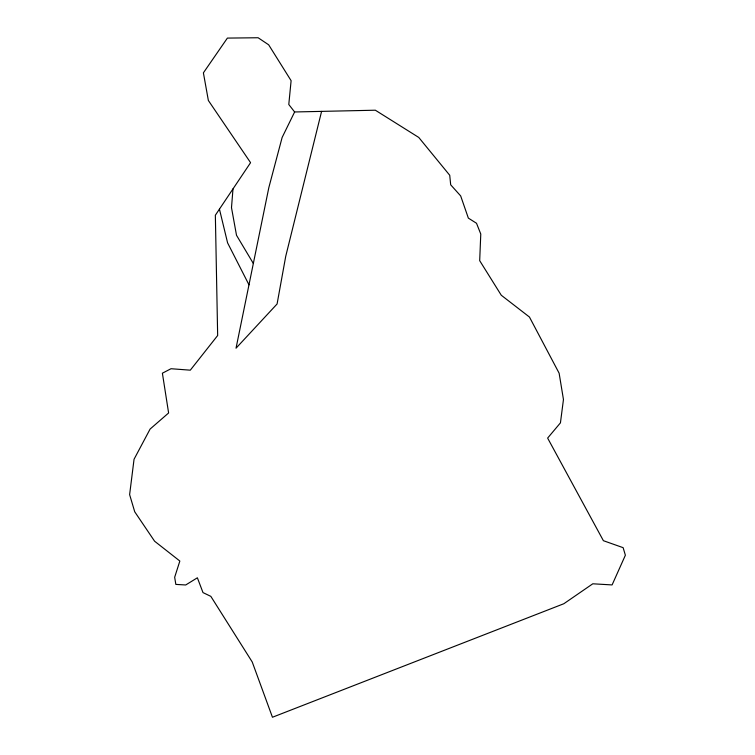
<?xml version="1.0" encoding="UTF-8"?>
<svg xmlns="http://www.w3.org/2000/svg" width="755" height="755" viewBox="0 0 755 755"><rect width="100%" height="100%" fill="white"/><g stroke="black" fill="none" stroke-linecap="round" stroke-linejoin="round"><path stroke-width="1.13" d="M232.993 188.901L231.492 207.634L236.504 235.267L253.34 263.467M321.592 111.381L285.73 256.322L277.085 303.982L236.032 348.197L268.827 187.646L282.134 137.467L294.629 111.966L375.339 110.211L418.751 137.438L449.725 175.264L450.688 184.805L460.673 195.922L468.355 218.119L476.509 223.263L480.775 234.031L479.689 260.664L501.282 295.243L529.444 317.034L559.125 373.197L563.457 399.518L560.437 422.857L547.63 438.089L603.387 540.693L623.13 547.668L625.376 555.227L612.097 584.927L592.798 583.794L563.825 603.736L272.451 717.25L252.227 661.975L210.834 596.356L203.001 592.599L197.376 577.792L185.711 584.974L175.83 584.398L174.669 577.254L179.85 561.04L154.596 541.212L134.72 511.777L129.624 494.629L134.05 459.257L150.103 429.057L168.61 412.976L162.391 373.197L171.017 368.723L190.298 370.176L217.657 335.513L215.354 215.222L250.575 162.665L208.361 100.481L203.397 72.839L227.387 38.09L258.125 37.75L268.667 44.809L291.109 80.681L288.787 104.501L294.629 111.966M248.98 284.824L227.595 242.874L219.441 209.116"/></g></svg>
